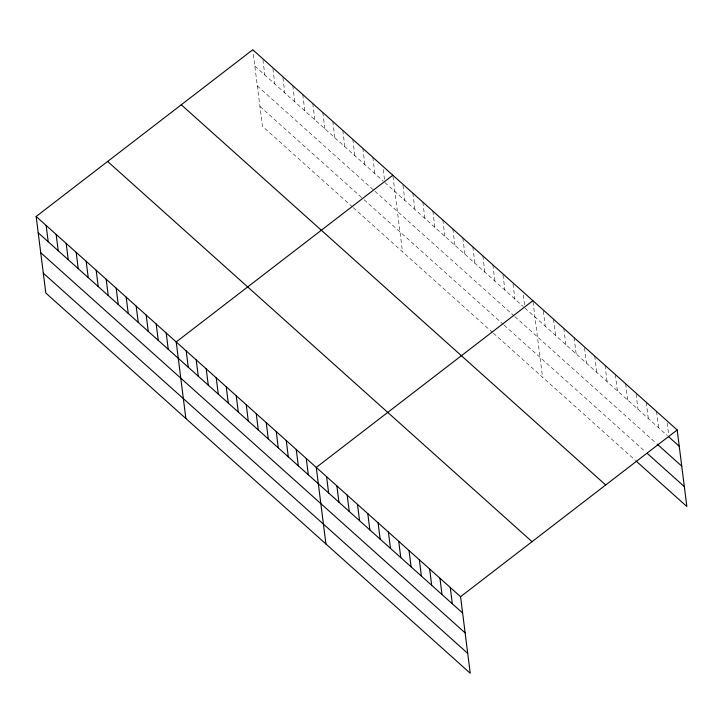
<?xml version="1.0" encoding="UTF-8"?>
<svg xmlns="http://www.w3.org/2000/svg" width="723" height="723" viewBox="0 0 723 723"><rect width="100%" height="100%" fill="white"/><g stroke="black" fill="none" stroke-linecap="round" stroke-linejoin="round"><path stroke-width="0.54" stroke-dasharray="3.62 2.71" d="M254.83 66.064L383.208 181.075M384.88 182.567L523.271 306.543M524.934 308.034L667.347 435.608M257.334 85.938L374.053 190.492M374.885 191.243L514.107 315.96M514.939 316.71L656.376 443.416M259.928 106.417L363.298 199.024M364.13 199.774L503.353 324.491M504.193 325.242L645.485 451.821M352.472 206.959L262.44 126.299L252.905 50.836M353.303 207.7L492.526 332.426M493.366 333.167L635.318 460.334M667.148 422.892L668.658 434.857M656.565 411.486L658.626 427.799M646.254 402.25L648.314 418.563M636.086 394.107L638.011 409.326M625.648 383.786L627.709 400.099M615.336 374.55L617.397 390.863M605.034 365.323L607.094 381.627M594.722 356.087L596.782 372.399M584.555 347.935L586.48 363.163M574.107 337.614L576.168 353.927M563.804 328.387L565.865 344.699M553.493 319.15L555.553 335.463M543.325 311.007L545.25 326.227M533.014 301.771L542.548 377.234M523.289 294.984L524.527 304.772M513.005 283.85L514.93 299.069M503 274.885L504.925 290.113M492.86 264.835L494.921 281.148M482.856 255.87L484.916 272.182M472.851 246.914L474.912 263.226M462.847 237.948L464.907 254.261M452.842 228.992L454.912 245.296M442.847 220.027L444.907 236.34M432.842 211.062L434.903 227.374M422.838 202.106L424.898 218.409M412.833 193.14L414.894 209.453M402.964 185.269L404.889 200.488M392.96 176.304L402.494 251.767M383.226 169.516L384.464 179.304M372.815 157.289L374.876 173.601M362.81 148.332L364.871 164.645M352.806 139.367L354.866 155.68M342.801 130.411L344.862 146.715M332.797 121.446L334.857 137.759M322.792 112.481L324.853 128.793M312.788 103.525L314.848 119.828M302.783 94.559L304.844 110.872M292.779 85.594L294.839 101.907M282.919 77.723L284.835 92.942M272.914 68.757L274.83 83.985M262.91 59.801L264.826 75.02"/><path stroke-width="1.08" d="M36.15 216.493L460.56 596.701L470.23 673.249L45.82 293.05L36.15 216.493L252.77 49.751L677.18 429.95L686.85 506.507L636.104 461.048M392.824 175.219L176.204 341.961L185.874 418.518M532.878 300.687L316.267 467.429L325.937 543.985M460.56 596.701L677.18 429.95M668.929 437.035L679.24 446.263M657.171 444.121L681.753 466.145M647.076 453.24L684.338 486.624M181.283 104.772L605.693 484.979M107.637 161.473L532.047 541.672M38.211 232.806L462.621 613.014M40.723 252.689L465.133 632.887M43.308 273.167L467.727 653.375M450.257 587.465L452.318 603.777M439.946 578.237L442.006 594.541M429.643 569.001L431.703 585.314M419.331 559.765L421.392 576.077M409.028 550.537L411.089 566.841M398.716 541.301L400.777 557.614M388.414 532.065L390.474 548.377M378.102 522.837L380.162 539.141M367.799 513.601L369.86 529.914M357.496 504.365L359.557 520.677M347.185 495.128L349.245 511.441M336.882 485.901L338.942 502.214M326.57 476.665L328.631 492.978M306.263 458.472L308.323 474.785M296.258 449.507L298.319 465.82M286.254 440.542L288.314 456.855M276.249 431.586L278.31 447.899M266.245 422.621L268.305 438.933M256.24 413.664L258.301 429.968M246.236 404.699L248.296 421.012M236.231 395.734L238.292 412.047M226.227 386.778L228.287 403.082M216.222 377.813L218.283 394.125M206.218 368.847L208.278 385.16M196.213 359.891L198.274 376.204M186.209 350.926L188.269 367.239M166.2 333.005L168.26 349.317M156.195 324.04L158.256 340.352M146.191 315.074L148.251 331.387M136.186 306.118L138.247 322.431M126.191 297.153L128.251 313.466M116.186 288.197L118.247 304.5M106.182 279.232L108.242 295.544M96.177 270.266L98.238 286.579M86.173 261.31L88.233 277.614M76.168 252.345L78.229 268.658M66.164 243.38L68.224 259.693M56.159 234.424L58.22 250.736M46.155 225.459L48.215 241.771"/></g></svg>
